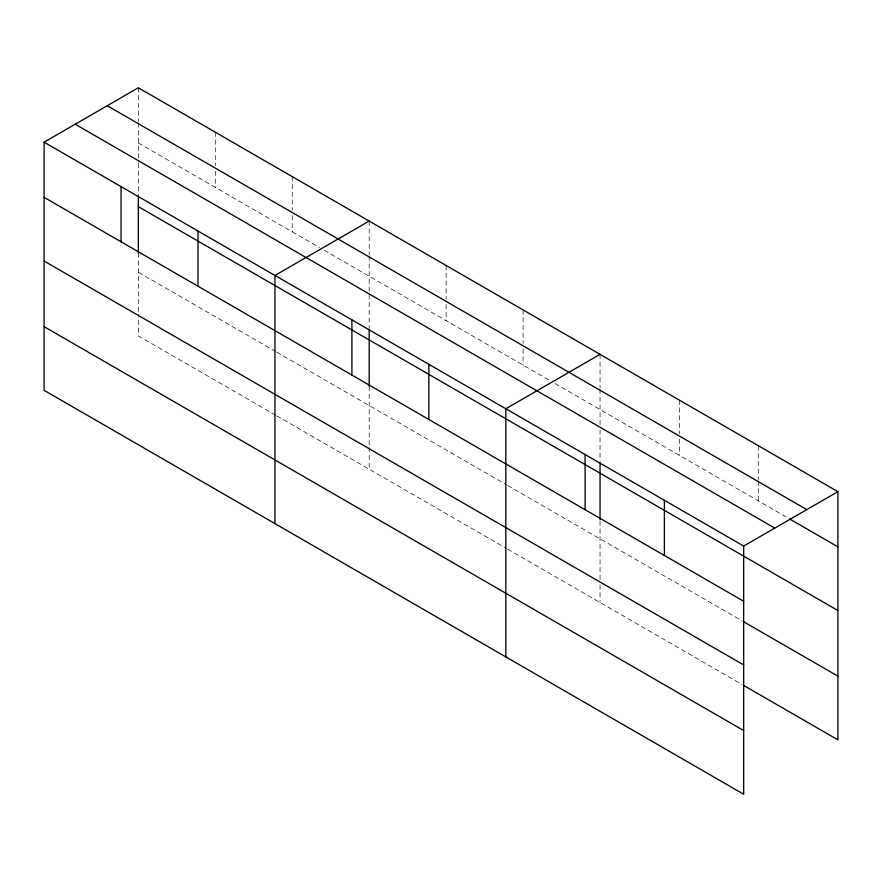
<?xml version="1.0" encoding="UTF-8"?>
<svg xmlns="http://www.w3.org/2000/svg" width="882" height="882" viewBox="0 0 882 882"><rect width="100%" height="100%" fill="white"/><g stroke="black" fill="none" stroke-linecap="round" stroke-linejoin="round"><path stroke-width="0.66" stroke-dasharray="4.41 3.31" d="M138.331 142.961L319.471 247.533M324.201 250.268L550.324 380.815M555.065 383.549L788.199 518.153M138.331 272.251L275.658 351.543M276.849 352.227L506.522 484.824M507.701 485.508L742.049 620.807M275.658 415.224L138.331 335.932L138.331 314.257M276.849 415.907L506.522 548.505M507.701 549.188L742.049 684.487M758.619 445.884L758.619 479.532M758.619 480.888L758.619 501.075M679.327 400.108L679.327 433.768M679.327 439.148L679.327 455.299M600.047 354.344L600.047 387.992M600.047 389.337L600.047 424.429M600.047 429.854L600.047 461.01M600.047 521.053L600.047 579.463M600.047 584.887L600.047 602.505M523.092 309.913L523.092 343.561M523.092 348.941L523.092 365.093M446.138 265.482L446.138 299.13M446.138 304.522L446.138 320.673M369.194 221.051L369.194 254.7M369.194 256.056L369.194 327.729M369.194 386.393L369.194 446.182M369.194 447.538L369.194 469.213M292.24 176.632L292.24 210.28M292.24 215.66L292.24 231.812M215.285 132.201L215.285 165.849M215.285 171.229L215.285 187.381M138.331 87.77L138.331 121.418M138.331 122.763L138.331 161.924M138.331 163.28L138.331 194.448M138.331 253.112L138.331 312.901"/><path stroke-width="1.32" d="M44.1 142.178L743.669 546.068L743.669 794.23L44.1 390.34L44.1 142.178L138.331 87.77L837.9 491.66L837.9 739.822L743.228 685.171M369.194 221.051L274.952 275.46L274.952 523.621M600.047 354.344L505.816 408.741L505.816 656.903M743.669 546.068L837.9 491.66M107.24 105.719L806.798 509.62M789.379 518.837L837.9 546.851M75.202 124.219L774.76 528.109M138.331 206.642L837.9 610.531M44.1 197.359L743.669 601.248M743.228 621.49L837.9 676.141M44.1 261.039L743.669 664.94M44.1 326.66L743.669 730.55M664.378 500.292L664.378 555.473M600.047 462.366L600.047 519.685M585.097 454.517L585.097 509.708M428.861 364.31L428.861 419.501M369.194 329.085L369.194 386.393M351.907 319.89L351.907 375.07M198.009 231.029L198.009 286.22M138.331 195.804L138.331 253.112M121.055 186.598L121.055 241.789"/></g></svg>
